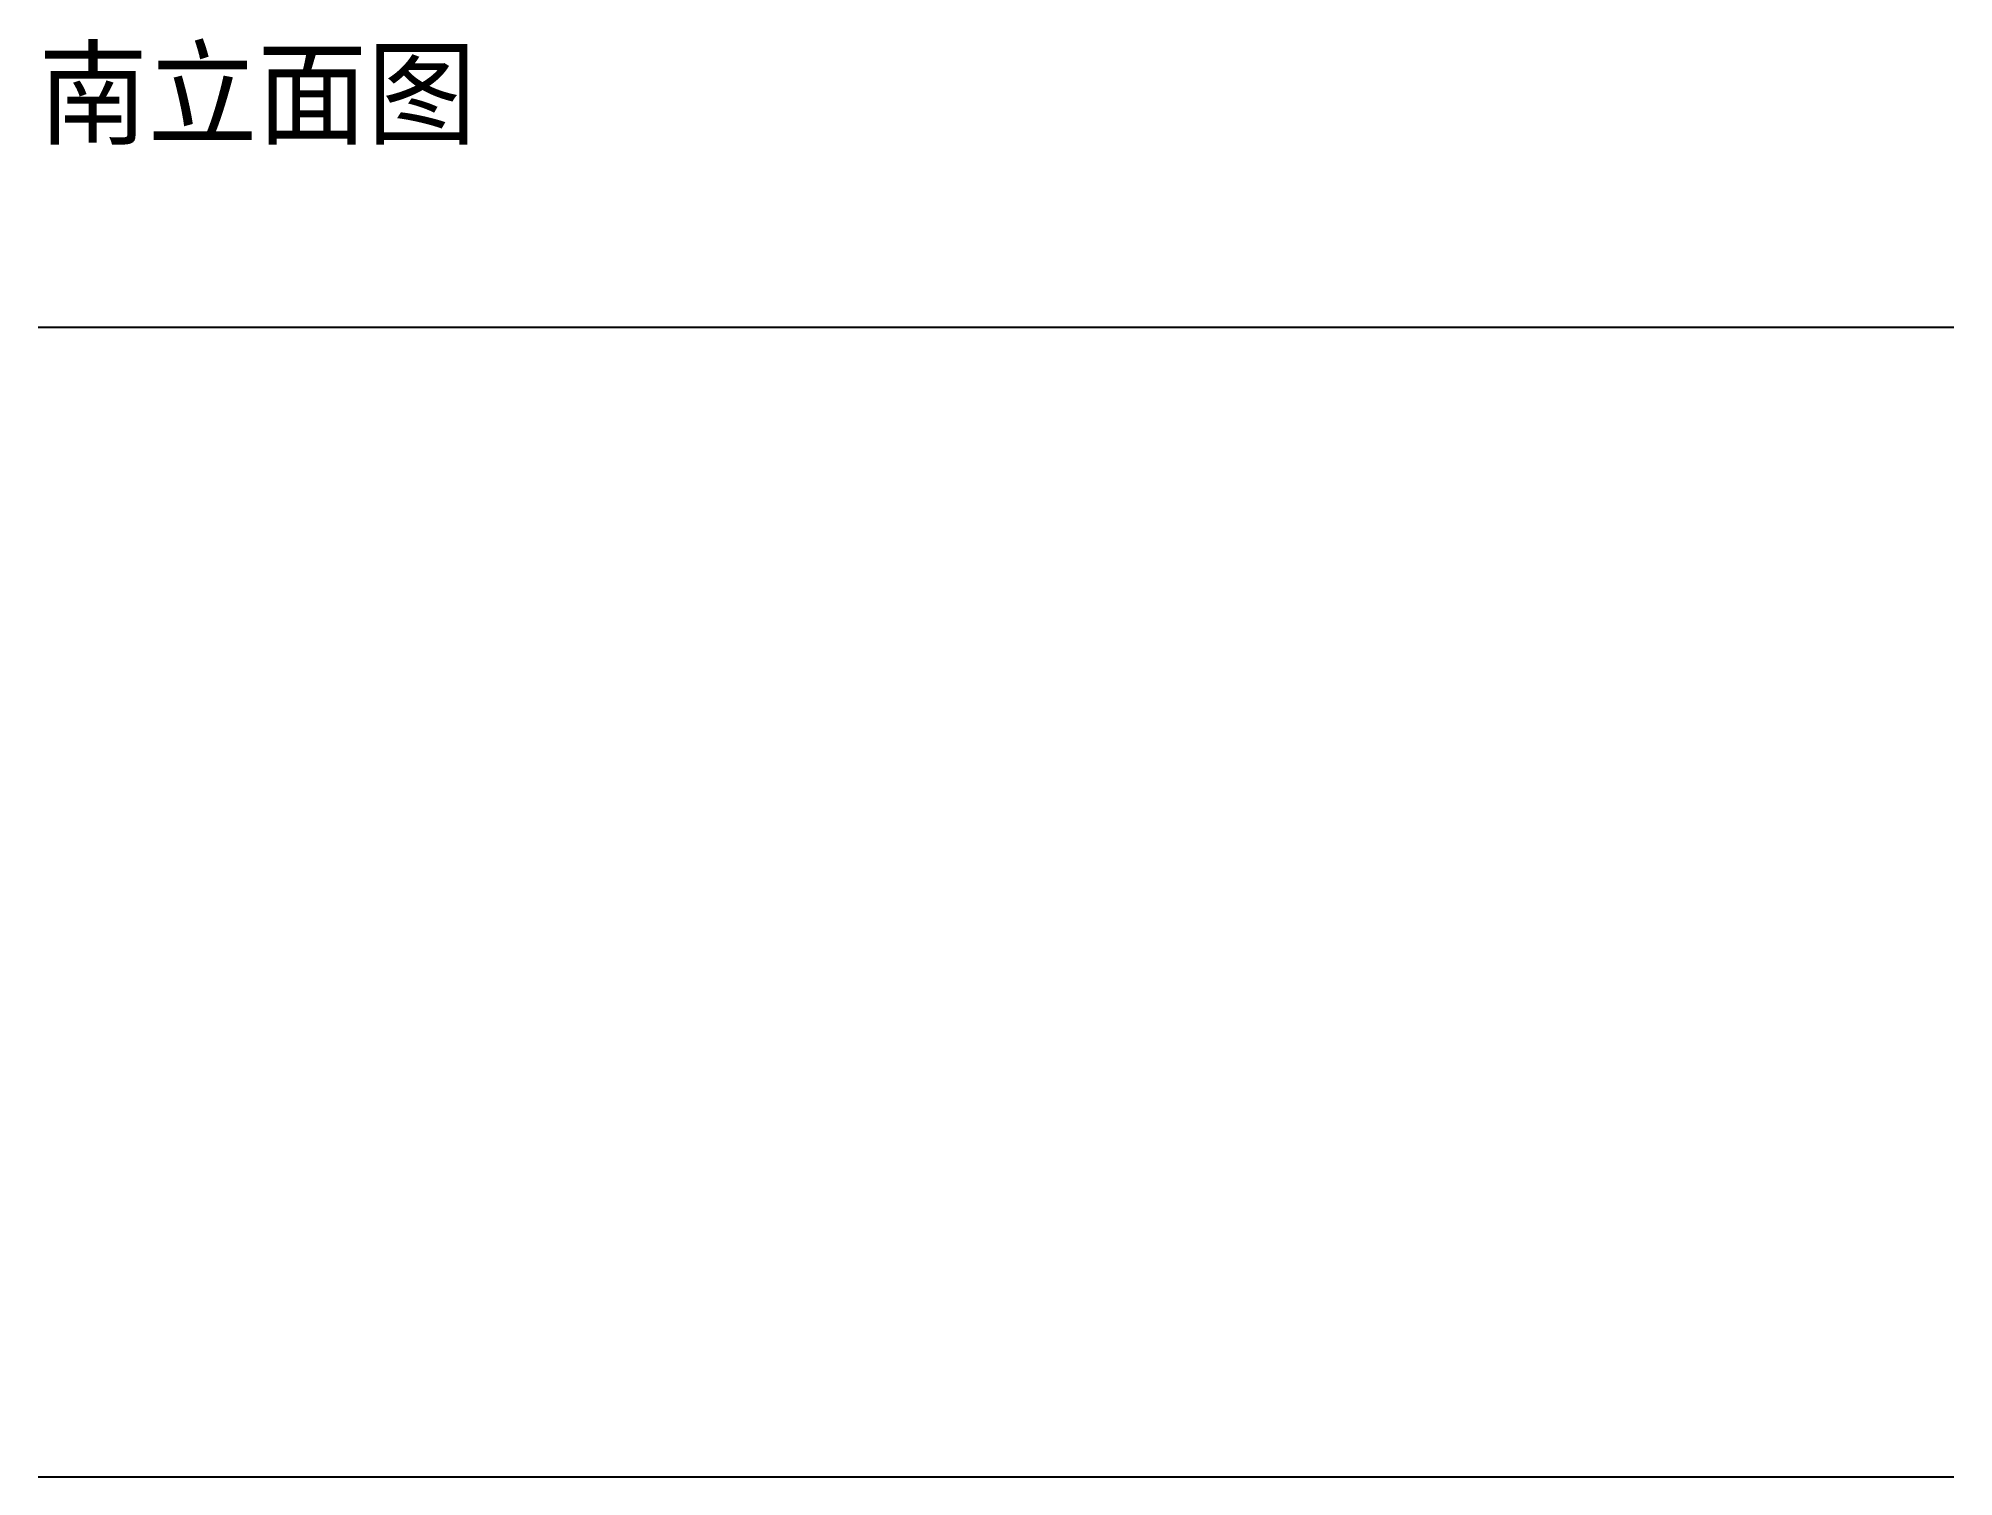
# Model space of a CAD drawing. Extents: x 0 to 5000, y 0 to 3754.
import ezdxf

# ---------------------------------------------------------------- set-up
doc = ezdxf.new("R2010")
doc.units = 0

msp = doc.modelspace()

# ---------------------------------------------------------------- linework, layer by layer
at = {"layer": 'A-ELEVATION'}
for p, q in [((0, 3000), (5000, 3000)), ((0, 0), (5000, 0))]:
    msp.add_line(p, q, dxfattribs=at)

# ---------------------------------------------------------------- texts
at = {"layer": 'A-TITLE'}
msp.add_text('南立面图', height=220, dxfattribs=at).set_placement((0, 3500))

doc.saveas('drawing.dxf')
